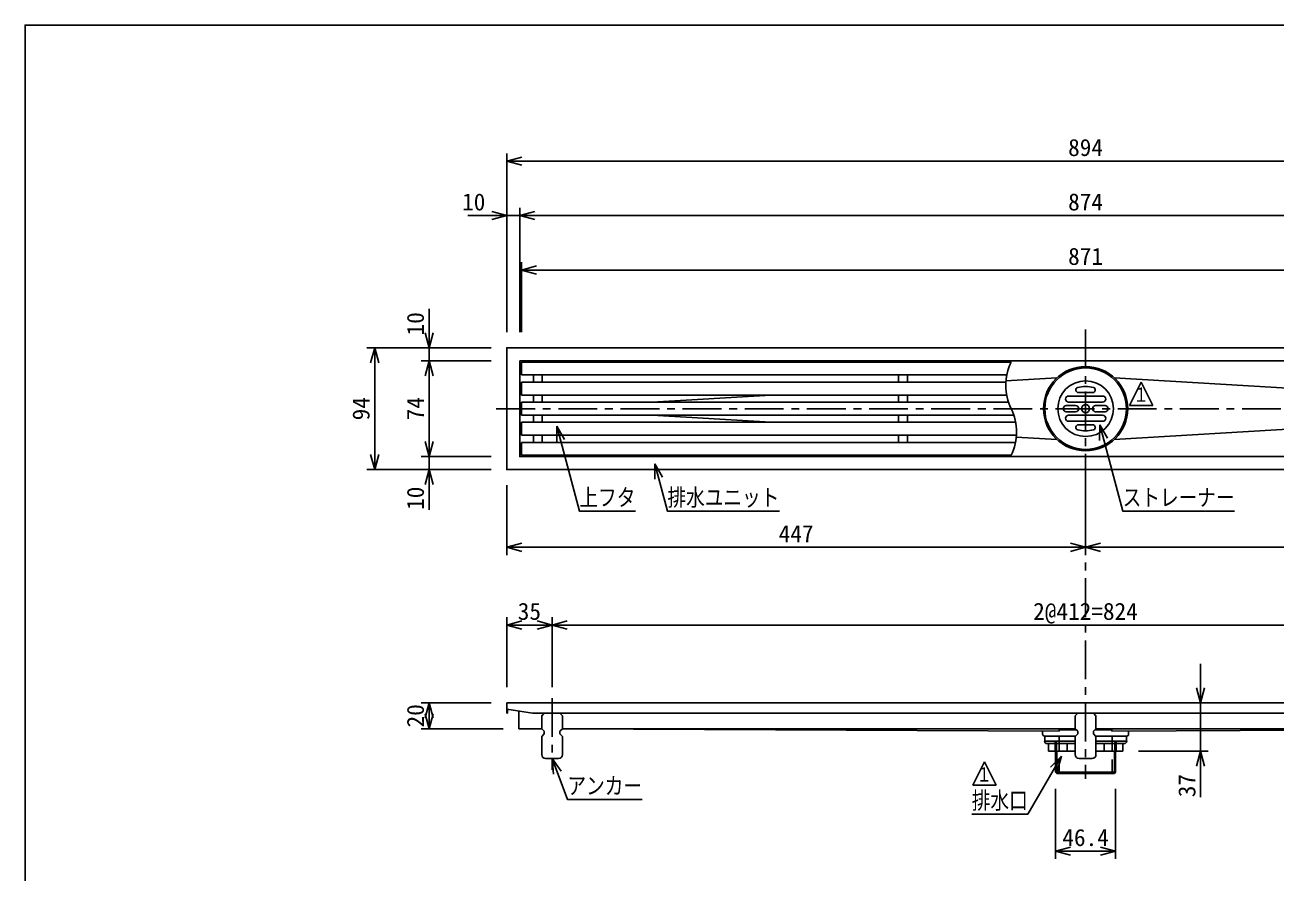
# Model space of a CAD drawing. Units: millimetres, scale not verified. Extents: x -819 to 819, y -558 to 522.
# Drawn here: x -819 to 147, y -132 to 522 of the extents above; entities that cross this region are included whole.
import ezdxf
from ezdxf.enums import TextEntityAlignment as Align

# ---------------------------------------------------------------- set-up
doc = ezdxf.new("R2010")
doc.units = ezdxf.units.MM
doc.header["$LTSCALE"] = 6
doc.linetypes.add('CHAIN1', pattern=[8, 5, -1, 1, -1])
doc.linetypes.add('DASHED2', pattern=[3, 2, -1])
for name, color, linetype in [('0-0_計極細', 2, 'Continuous'), ('0-1_計細線', 3, 'Continuous'), ('0-5_寸法線', 7, 'Continuous'), ('0-7_枠細線', 5, 'Continuous'), ('0-8_枠中線', 5, 'Continuous')]:
    doc.layers.add(name, color=color, linetype=linetype)
doc.styles.add('ＭＳ ゴシック', font='')
doc.styles.get('ＭＳ ゴシック').set_extended_font_data('MS Gothic')

msp = doc.modelspace()

# ---------------------------------------------------------------- linework, layer by layer
at = {"layer": '0-0_計極細', "linetype": 'CHAIN1'}
for p, q in [((0, 287.112), (0, -59.657)), ((-455.171, 225.944), (455.857, 225.944)), ((-412, 2.586), (-412, -52.684))]:
    msp.add_line(p, q, dxfattribs=at)
at = {"layer": '0-0_計極細'}
for p, q in [((-426.45, 251.944), (-426.45, 246.444)), ((-419.55, 251.944), (-419.55, 246.444)), ((-144.45, 251.944), (-144.45, 246.444)), ((-137.55, 251.944), (-137.55, 246.444)), ((-61.586, 247.352), (-22.158, 249.72)), ((418.004, 225.944), (22.158, 249.72)), ((-426.45, 236.444), (-426.45, 230.944)), ((-419.55, 236.444), (-419.55, 230.944)), ((-334.757, 230.944), (-243.185, 236.444)), ((-144.45, 236.444), (-144.45, 230.944)), ((-137.55, 236.444), (-137.55, 230.944)), ((418.004, 225.944), (22.158, 202.169)), ((-426.45, 215.444), (-426.45, 220.944)), ((-419.55, 215.444), (-419.55, 220.944)), ((-334.757, 220.944), (-243.185, 215.444)), ((-144.45, 215.444), (-144.45, 220.944)), ((-137.55, 215.444), (-137.55, 220.944)), ((-426.45, 199.944), (-426.45, 205.444)), ((-419.55, 199.944), (-419.55, 205.444)), ((-144.45, 199.944), (-144.45, 205.444)), ((-137.55, 199.944), (-137.55, 205.444)), ((-53.516, 204.054), (-22.166, 202.176)), ((-20.31, -21.856), (-7.2, -21.856)), ((7.2, -21.856), (20.31, -21.856)), ((-23.5, -38.256), (-23.5, -30.756)), ((-23.5, -30.756), (-22.5, -31.756)), ((-23.5, -38.256), (-22.5, -37.256)), ((-22.5, -37.256), (-22.5, -31.756)), ((-22.2, -38.256), (-22.2, -55.556)), ((22.2, -38.256), (22.2, -55.556)), ((23.5, -30.756), (22.5, -31.756)), ((22.5, -37.256), (22.5, -31.756)), ((23.5, -38.256), (22.5, -37.256)), ((23.5, -38.256), (23.5, -30.756)), ((23.2, -54.556), (-23.2, -54.556))]:
    msp.add_line(p, q, dxfattribs=at)
at = {"layer": '0-0_計極細', "linetype": 'DASHED2'}
for p, q in [((-20.5, -26.756), (-20.5, -55.556)), ((20.5, -26.756), (20.5, -55.556))]:
    msp.add_line(p, q, dxfattribs=at)
at = {"layer": '0-0_計極細'}
for centre, start, end in [((-21.058, 243.944), 153.73196, 206.26804), ((-94.001, 207.944), 333.73196, 26.26804)]:
    msp.add_arc(centre, 40.671, start, end, dxfattribs=at)
at = {"layer": '0-1_計細線'}
for p, q in [((-435.5, 261.944), (-435.5, 251.944)), ((-57.529, 261.944), (-435.5, 261.944)), ((-435.5, 251.944), (-60.935, 251.944)), ((-435.5, 246.444), (-435.5, 236.444)), ((-61.652, 246.444), (-435.5, 246.444)), ((-435.5, 236.444), (-61.032, 236.444)), ((13.15, 235.694), (-13.15, 235.694)), ((5.5, 238.394), (-5.5, 238.394)), ((-435.5, 230.944), (-435.5, 220.944)), ((-59.596, 230.944), (-435.5, 230.944)), ((-7.7, 228.294), (-15, 228.294)), ((-7.7, 223.594), (-15, 223.594)), ((13.15, 230.994), (-13.15, 230.994)), ((15, 228.294), (7.7, 228.294)), ((15, 223.594), (7.7, 223.594)), ((-435.5, 220.944), (-55.463, 220.944)), ((-435.5, 215.444), (-435.5, 205.444)), ((-54.027, 215.444), (-435.5, 215.444)), ((13.15, 220.894), (-13.15, 220.894)), ((13.15, 216.194), (-13.15, 216.194)), ((5.5, 213.494), (-5.5, 213.494)), ((-435.5, 205.444), (-53.406, 205.444)), ((-435.5, 199.944), (-435.5, 189.944)), ((-54.124, 199.944), (-435.5, 199.944)), ((-435.5, 189.944), (-57.529, 189.944)), ((-447, -1.056), (-447, -9.056)), ((-447, -9.056), (-446.3, -9.056)), ((-446.983, -6.063), (-427, -9.053)), ((-446.3, -9.055), (-446.3, -6.165)), ((-437.7, -21.056), (-437.7, -7.452)), ((-427, -9.056), (427, -9.056)), ((-418, -9.056), (-420, -11.056)), ((-404, -11.056), (-406, -9.056)), ((-6, -9.056), (-8, -11.056)), ((8, -11.056), (6, -9.056)), ((-420, -21.056), (-420, -11.056)), ((-404, -21.056), (-404, -11.056)), ((-8, -21.056), (-8, -11.056)), ((8, -21.056), (8, -11.056)), ((-420, -21.056), (-437.7, -21.056)), ((-420, -21.056), (-418, -23.056)), ((-418, -25.056), (-420, -27.056)), ((-420, -27.056), (-420, -41.056)), ((-418, -23.056), (-418, -25.056)), ((-404, -21.056), (-406, -23.056)), ((-406, -23.056), (-406, -25.056)), ((-406, -25.056), (-404, -27.056)), ((-20.31, -23.034), (-404.046, -21.101)), ((-8, -21.056), (-404, -21.056)), ((-404, -27.056), (-404, -41.056)), ((-33.2, -22.987), (-33.2, -25.256)), ((-31.7, -26.756), (-7.7, -26.756)), ((-31.5, -30.756), (-31.5, -26.756)), ((-20.31, -21.056), (-20.31, -23.035)), ((-8, -21.056), (-6, -23.056)), ((-6, -25.056), (-8, -27.056)), ((-8, -27.056), (-8, -41.056)), ((-6, -23.056), (-6, -25.056)), ((8, -21.056), (6, -23.056)), ((6, -23.056), (6, -25.056)), ((6, -25.056), (8, -27.056)), ((31.7, -26.756), (7.7, -26.756)), ((404, -21.056), (8, -21.056)), ((8, -27.056), (8, -41.056)), ((20.31, -21.056), (20.31, -23.035)), ((20.31, -23.034), (404.046, -21.101)), ((31.5, -30.756), (31.5, -26.756)), ((33.2, -22.987), (33.2, -25.256)), ((-31.7, -30.756), (-8, -30.756)), ((-8, -32.556), (-29.9, -32.556)), ((-28.75, -32.556), (-28.75, -38.256)), ((-28.75, -38.256), (-8, -38.256)), ((-23.2, -38.256), (-23.2, -54.556)), ((-14.375, -38.256), (-14.375, -32.556)), ((8, -30.756), (31.7, -30.756)), ((29.9, -32.556), (8, -32.556)), ((8, -38.256), (28.75, -38.256)), ((14.375, -38.256), (14.375, -32.556)), ((23.2, -38.256), (23.2, -54.556)), ((28.75, -32.556), (28.75, -38.256)), ((-417, -44.056), (-407, -44.056)), ((-5, -44.056), (5, -44.056)), ((-22.2, -55.556), (-23.2, -54.556)), ((-22.2, -55.556), (22.2, -55.556)), ((22.2, -55.556), (23.2, -54.556))]:
    msp.add_line(p, q, dxfattribs=at)
for points in [[(447, 178.944), (447, 272.944), (-447, 272.944), (-447, 178.944)], [(-437, 262.944), (-437, 188.944), (437, 188.944), (437, 262.944)]]:
    msp.add_lwpolyline(points, close=True, dxfattribs=at)
msp.add_lwpolyline([(447, -9.056), (447, -1.056), (-447, -1.056)], dxfattribs=at)
for radius in [32.5, 31.5, 21.5, 3.1]:
    msp.add_circle((0, 225.944), radius, dxfattribs=at)
for centre, radius, start, end in [((-5.5, 240.394), 2, 108.40042, 270), ((0, 219.264), 23.831, 75.09095, 104.90905), ((5.5, 240.394), 2, 270, 71.59958), ((-13.15, 233.344), 2.35, 90, 180), ((-13.15, 233.344), 2.35, 180, 270), ((13.15, 233.344), 2.35, 0, 90), ((13.15, 233.344), 2.35, 270, 360), ((-15, 225.944), 2.35, 90, 180), ((-15, 225.944), 2.35, 180, 270), ((-7.7, 225.944), 2.35, 0, 90), ((-7.7, 225.944), 2.35, 270, 360), ((7.7, 225.944), 2.35, 90, 180), ((7.7, 225.944), 2.35, 180, 270), ((15, 225.944), 2.35, 0, 90), ((15, 225.944), 2.35, 270, 360), ((-13.15, 218.544), 2.35, 90, 180), ((-13.15, 218.544), 2.35, 180, 270), ((-5.5, 211.494), 2, 90, 251.59958), ((5.5, 211.494), 2, 288.40042, 90), ((13.15, 218.544), 2.35, 0, 90), ((13.15, 218.544), 2.35, 270, 360), ((0, 232.625), 23.831, 255.09095, 284.90905), ((-31.7, -25.256), 1.5, 180, 270), ((-31.7, -25.256), 1.5, 180, 270), ((31.7, -25.256), 1.5, 270, 360), ((31.7, -25.256), 1.5, 270, 360), ((-29.9, -30.756), 1.8, 180, 270), ((29.9, -30.756), 1.8, 270, 360), ((-417, -41.056), 3, 180, 270), ((-407, -41.056), 3, 270, 360), ((-5, -41.056), 3, 180, 270), ((5, -41.056), 3, 270, 360)]:
    msp.add_arc(centre, radius, start, end, dxfattribs=at)
at = {"layer": '0-5_寸法線'}
for p, q in [((-447, 284.944), (-447, 422.944)), ((-447, 416.944), (-435.409, 420.05)), ((-447, 416.944), (-435.409, 413.839)), ((-447, 416.944), (447, 416.944)), ((-447, 374.944), (-458.591, 378.05)), ((-447, 284.944), (-447, 380.944)), ((-437, 284.944), (-437, 380.944)), ((-437, 374.944), (-425.409, 378.05)), ((-477, 374.944), (-437, 374.944)), ((-447, 374.944), (-458.591, 371.839)), ((-437, 374.944), (-425.409, 371.839)), ((-437, 374.944), (437, 374.944)), ((-435.5, 284.944), (-435.5, 338.944)), ((-435.5, 332.944), (-423.909, 336.05)), ((-435.5, 332.944), (-423.909, 329.839)), ((-435.5, 332.944), (435.5, 332.944)), ((-507, 262.944), (-507, 302.944)), ((-507, 272.944), (-510.106, 284.536)), ((-507, 272.944), (-503.894, 284.536)), ((-459, 272.944), (-555, 272.944)), ((-549, 272.944), (-552.106, 261.353)), ((-549, 272.944), (-545.894, 261.353)), ((-549, 178.944), (-549, 272.944)), ((-459, 272.944), (-513, 272.944)), ((-459, 262.944), (-513, 262.944)), ((-507, 262.944), (-510.106, 251.353)), ((-507, 262.944), (-503.894, 251.353)), ((-507, 188.944), (-507, 262.944)), ((10.85, 213.484), (10.838, 201.484)), ((10.85, 213.484), (16.84, 203.086)), ((-408.41, 212.515), (-408.418, 200.515)), ((-408.41, 212.515), (-402.417, 202.119)), ((-507, 188.944), (-510.106, 200.536)), ((-507, 188.944), (-503.894, 200.536)), ((-549, 178.944), (-552.106, 190.536)), ((-549, 178.944), (-545.894, 190.536)), ((-459, 188.944), (-513, 188.944)), ((-507, 147.82), (-507, 188.944)), ((-459, 178.944), (-555, 178.944)), ((-459, 178.944), (-513, 178.944)), ((-507, 178.944), (-510.106, 167.353)), ((-507, 178.944), (-503.894, 167.353)), ((-332.664, 183.447), (-332.671, 171.447)), ((-332.664, 183.447), (-326.67, 173.051)), ((-447, 166.944), (-447, 112.944)), ((0, 166.944), (0, 112.944)), ((-447, 118.944), (-435.409, 122.05)), ((-447, 118.944), (-435.409, 115.839)), ((-447, 118.944), (0, 118.944)), ((0, 118.944), (-11.591, 122.05)), ((0, 118.944), (-11.591, 115.839)), ((0, 118.944), (11.591, 122.05)), ((0, 118.944), (11.591, 115.839)), ((0, 118.944), (447, 118.944)), ((-447, 10.944), (-447, 65)), ((-447, 59), (-435.409, 62.106)), ((-447, 59), (-435.409, 55.894)), ((-447, 59), (-412, 59)), ((-412, 59), (-423.591, 62.106)), ((-412, 59), (-423.591, 55.894)), ((-412, 10.944), (-412, 65)), ((-412, 59), (-400.409, 62.106)), ((-412, 59), (-400.409, 55.894)), ((-412, 59), (412, 59)), ((88.75, -73.924), (88.75, 28.944)), ((88.75, -1.056), (85.644, 10.536)), ((88.75, -1.056), (91.856, 10.536)), ((-459, -1.056), (-513, -1.056)), ((-507, -1.056), (-510.106, -12.647)), ((-507, -21.056), (-510.106, -9.464)), ((-507, -1.056), (-503.894, -12.647)), ((-507, -21.056), (-507, -1.056)), ((-507, -21.056), (-503.894, -9.464)), ((40.75, -1.056), (94.75, -1.056)), ((-449.7, -21.056), (-513, -21.056)), ((40.75, -38.256), (94.75, -38.256)), ((88.75, -38.256), (85.644, -49.847)), ((88.75, -38.256), (91.856, -49.847)), ((-412, -44.056), (-405.006, -53.806)), ((-412, -44.056), (-410.818, -55.997)), ((-18.729, -42.223), (-27.243, -50.68)), ((-18.729, -42.223), (-21.874, -53.804)), ((-23.2, -67.556), (-23.2, -121.556)), ((23.2, -67.556), (23.2, -121.556)), ((-23.2, -115.556), (-11.609, -112.45)), ((-23.2, -115.556), (-11.609, -118.661)), ((-23.2, -115.556), (23.2, -115.556)), ((23.2, -115.556), (11.609, -112.45)), ((23.2, -115.556), (11.609, -118.661))]:
    msp.add_line(p, q, dxfattribs=at)
for points in [[(10.85, 213.484), (28.617, 146.925), (115.017, 146.925)], [(-408.41, 212.515), (-390.879, 146.925), (-347.679, 146.925)], [(-332.664, 183.447), (-322.902, 146.925), (-236.502, 146.925)], [(-412, -44.056), (-400.125, -75.561), (-342.525, -75.561)], [(-18.729, -42.223), (-44.738, -86.923), (-87.938, -86.923)]]:
    msp.add_lwpolyline(points, dxfattribs=at)
at = {"layer": '0-7_枠細線'}
for p, q in [((43, 246.339), (34, 228.339)), ((52, 228.339), (43, 246.339)), ((34, 228.339), (52, 228.339)), ((-78.188, -46.718), (-87.188, -64.718)), ((-69.188, -64.718), (-78.188, -46.718)), ((-87.188, -64.718), (-69.188, -64.718))]:
    msp.add_line(p, q, dxfattribs=at)
at = {"layer": '0-8_枠中線'}
msp.add_lwpolyline([(-819, -558), (-819, 522), (819, 522), (819, -558)], close=True, dxfattribs=at)

# ---------------------------------------------------------------- texts
at = {"layer": '0-5_寸法線', "style": 'ＭＳ ゴシック'}
for s, p in [('894', (-13.5, 416.944)), ('10', (-481.493, 374.944)), ('874', (-13.5, 374.944)), ('871', (-13.5, 332.944)), ('447', (-237, 118.944)), ('35', (-438.5, 59)), ('2@412=824', (-40.5, 59)), ('46.4', (-18, -115.556))]:
    msp.add_text(s, height=13.2, dxfattribs=at).set_placement(p, align=Align.BOTTOM_LEFT)
for s, p in [('10', (-507, 282.459)), ('94', (-549, 216.944)), ('74', (-507, 216.944)), ('10', (-507, 147.82)), ('20', (-507, -20.056)), ('37', (88.75, -73.924))]:
    msp.add_text(s, height=13.2, rotation=90, dxfattribs=at).set_placement(p, align=Align.BOTTOM_LEFT)
at = {"layer": '0-5_寸法線', "style": 'ＭＳ ゴシック', "width": 0.8}
for s, p in [('上フタ', (-390.879, 146.925)), ('排水ユニット', (-322.902, 146.925)), ('ストレーナー', (28.617, 146.925)), ('アンカー', (-400.125, -75.561)), ('排水口', (-87.938, -86.923))]:
    msp.add_text(s, height=13.2, dxfattribs=at).set_placement(p, align=Align.BOTTOM_LEFT)
at = {"layer": '0-7_枠細線', "style": 'ＭＳ ゴシック', "width": 0.8}
for p in [(36.838, 227.971), (-84.35, -65.087)]:
    msp.add_text('１', height=11, dxfattribs=at).set_placement(p, align=Align.BOTTOM_LEFT)

doc.saveas('drawing.dxf')
